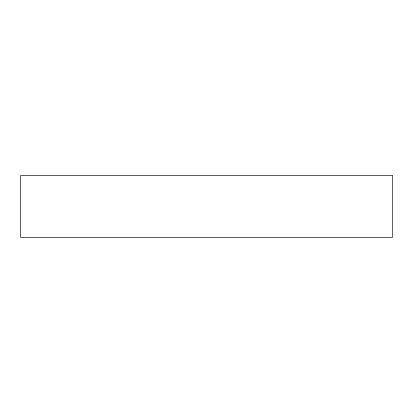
<?xml version="1.0" encoding="UTF-8"?>
<svg xmlns="http://www.w3.org/2000/svg" width="413" height="413" viewBox="0 0 413 413"><rect width="100%" height="100%" fill="white"/><g stroke="black" fill="none" stroke-linecap="round" stroke-linejoin="round"><path stroke-width="0.62" d="M392.35 175.525L20.65 175.525L20.65 237.475L392.35 237.475L392.35 175.525"/></g></svg>
